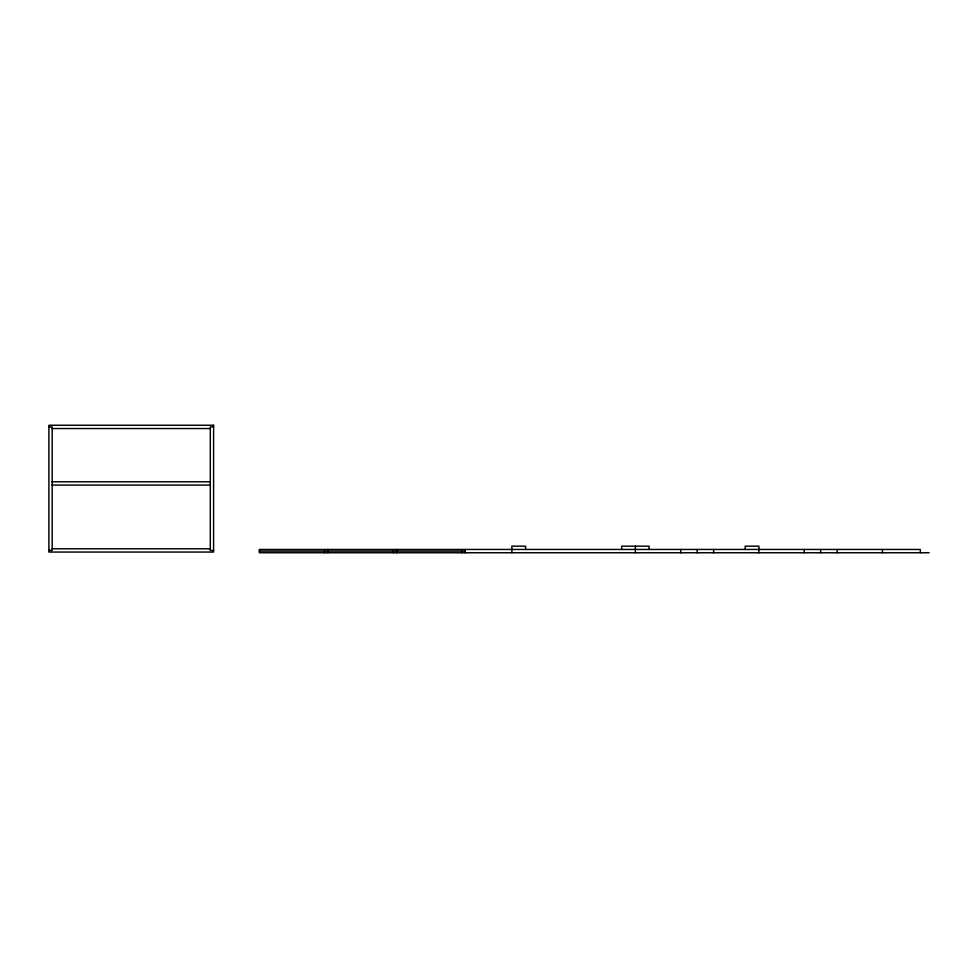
<?xml version="1.0" encoding="UTF-8"?>
<svg xmlns="http://www.w3.org/2000/svg" width="978" height="978" viewBox="0 0 978 978"><rect width="100%" height="100%" fill="white"/><g stroke="black" fill="none" stroke-linecap="round" stroke-linejoin="round"><path stroke-width="1.47" d="M48.9 426.897L52.189 426.897L52.189 550.418L48.9 550.418M213.595 426.897L210.294 426.897L210.294 550.418L213.595 550.418M52.189 428.547L210.294 428.547M52.042 481.787L210.392 481.787M52.042 485.088L210.392 485.088M52.189 548.768L210.294 548.768M259.341 551.103L465.21 551.103M929.1 552.753L259.341 552.753L259.341 549.453L920.31 549.453L920.31 552.753M882.437 549.453L882.437 552.753M837.144 549.453L837.144 552.753M820.676 549.453L820.676 552.753M804.209 549.453L804.197 552.753M758.916 552.753L758.916 546.164L745.187 546.164L745.187 549.453M713.622 549.453L713.622 552.753M697.155 549.453L697.155 552.753M680.688 549.453L680.688 552.753M649.123 549.453L649.123 546.164L621.666 546.164L621.666 549.453M635.394 546.164L635.394 552.753M525.602 549.453L525.602 546.164L511.873 546.164L511.873 552.753M465.21 549.453L465.21 552.753M461.922 551.103L461.922 552.753M396.591 549.453L396.591 552.753M393.303 551.103L393.303 552.753M327.972 549.453L327.972 552.753M324.672 551.103L324.672 552.753M213.595 425.247L48.9 425.247L48.9 552.057L213.595 552.057L213.595 425.247"/></g></svg>
